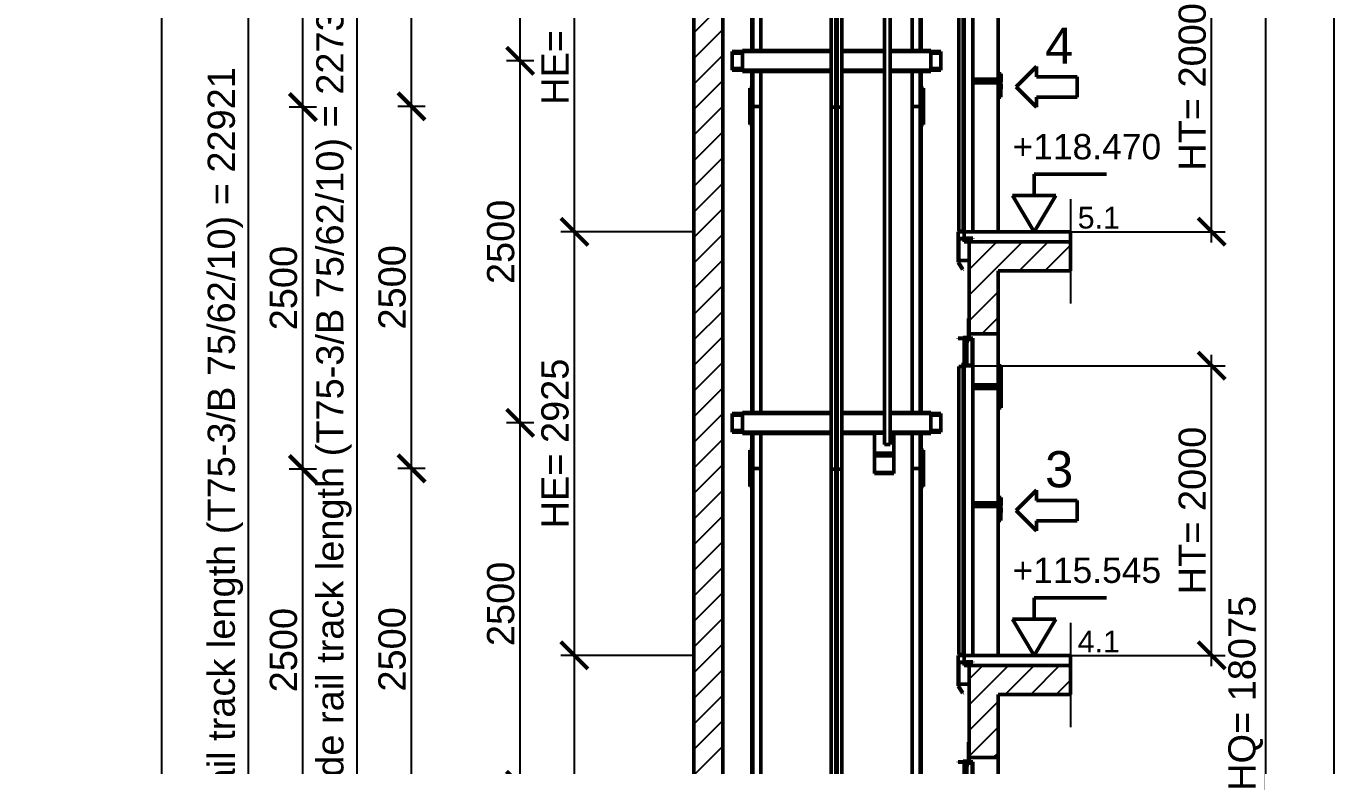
# Model space of a CAD drawing. Header units: millimetres. Extents: x -2854 to 202754, y -48725 to 27067.
# Drawn here: x 77356 to 86386, y -31485 to -26377 of the extents above; entities that cross this region are included whole.
import ezdxf

# ---------------------------------------------------------------- set-up
doc = ezdxf.new("R2010")
doc.units = ezdxf.units.MM
doc.linetypes.add('AM_ISO08W050', pattern=[18, 12, -1.5, 3, -1.5])
for name, color, linetype, lineweight in [('AM_0', 7, 'Continuous', 50), ('AM_5', 3, 'Continuous', 25), ('AM_8', 1, 'Continuous', 25), ('LDCar-AM_0', 7, 'Continuous', 50), ('LDCar-AM_4', 3, 'Continuous', 25), ('LDDoorFixingPoints-AM_0', 7, 'Continuous', 50), ('LDGuides-AM_0', 7, 'Continuous', 50), ('LDHallButton-AM_0', 7, 'Continuous', 50), ('LDRailBrackets-AM_0', 7, 'Continuous', 50), ('LDShaft-AM_0', 7, 'Continuous', 50), ('LDShaft-AM_5', 3, 'Continuous', 25), ('LDShaft-AM_7', 4, 'AM_ISO08W050', 25)]:
    doc.layers.add(name, color=color, linetype=linetype, lineweight=lineweight)
doc.layers.add('AM_VIEWS', color=1, linetype='Continuous', lineweight=25, plot=False)
doc.styles.add('LD', font='ARIALUNI.ttf')
doc.dimstyles.new('LIFT', dxfattribs={"dimtxt": 2.5, "dimasz": 2.5, "dimexe": 1.25, "dimexo": 0, "dimgap": 0.5, "dimtad": 1, "dimdec": 0, "dimzin": 1, "dimdsep": 46, "dimtxsty": 'LD', "dimblk": 'ARCHTICK', "dimcen": 0, "dimdle": 1, "dimclrd": 3, "dimclre": 3, "dimclrt": 4, "dimadec": 0, "dimazin": 0, "dimtp": 0.1, "dimtm": 0.1, "dimtfac": 0.71, "dimtdec": 0, "dimtix": 1, "dimtmove": 0, "dimatfit": 3, "dimfxl": 1, "dimtolj": 1, "dimarcsym": 0})

# ---------------------------------------------------------------- blocks, each defined once
blk = doc.blocks.new('LD_20260610085845_0000000C')
at = {"layer": 'LDShaft-AM_0'}
for p, q in [((-1900, 24391), (-1900, 0)), ((-1700, 0), (-1700, 24191)), ((200, 14572.5), (200, 15362.5)), ((25, 14572.5), (80, 14572.5)), ((80, 14547.5), (25, 14547.5)), ((80, 14572.5), (200, 14572.5)), ((200, 14547.5), (80, 14547.5)), ((200, 14547.5), (200, 14572.5)), ((200, 13520), (200, 14547.5)), ((80, 13450), (0, 13450)), ((0, 13450), (0, 12815)), ((200, 13450), (80, 13450)), ((700, 13450), (200, 13450)), ((700, 13250), (700, 13450)), ((200, 12815), (200, 13250)), ((200, 13250), (700, 13250)), ((0, 12815), (0, 12785)), ((0, 12815), (80, 12815)), ((80, 12815), (200, 12815)), ((200, 12462.5), (200, 12815)), ((25, 12462.5), (80, 12462.5)), ((80, 12462.5), (200, 12462.5)), ((200, 12437.5), (200, 12462.5)), ((80, 12437.5), (25, 12437.5)), ((200, 12437.5), (80, 12437.5)), ((200, 11647.5), (200, 12437.5)), ((25, 11647.5), (80, 11647.5)), ((80, 11622.5), (25, 11622.5)), ((80, 11647.5), (200, 11647.5)), ((200, 11622.5), (80, 11622.5)), ((200, 11622.5), (200, 11647.5)), ((200, 10595), (200, 11622.5)), ((80, 10525), (0, 10525)), ((0, 10525), (0, 9890)), ((200, 10525), (80, 10525)), ((700, 10525), (200, 10525)), ((700, 10325), (700, 10525)), ((200, 9890), (200, 10325)), ((200, 10325), (700, 10325)), ((0, 9890), (0, 9860)), ((0, 9890), (80, 9890)), ((80, 9890), (200, 9890)), ((200, 9537.5), (200, 9890))]:
    blk.add_line(p, q, dxfattribs=at)
blk = doc.blocks.new('LD_20260610085845_0000001D')
at = {"layer": 'LDCar-AM_0'}
for p, q in [((-40, 2190), (-100, 2190)), ((-100, 2190), (-100, 2187)), ((-100, 2187), (-43, 2187)), ((-60, 2187), (-60, 2003)), ((-43, 2187), (-43, 2010)), ((-30, 2190), (-40, 2190)), ((-40, 2010), (-40, 2190)), ((-30, 2190), (-30, 2170)), ((0, 2190), (-30, 2190)), ((-30, 2170), (-27, 2170)), ((-27, 2170), (-27, 2187)), ((-27, 2187), (-3, 2187)), ((-3, 2187), (-3, 2003)), ((0, 2000), (0, 2190)), ((-66.5, 1995), (-95, 1995)), ((-95, 1995), (-95, 5)), ((-63.5, 2020), (-66.5, 2020)), ((-66.5, 2020), (-66.5, 2000)), ((-66.5, 2000), (0, 2000)), ((-66.5, 5), (-66.5, 1995)), ((-63.5, 2003), (-63.5, 2020)), ((-3, 2003), (-63.5, 2003)), ((-60, 2000), (-60, 0)), ((-43, 2010), (-40, 2010)), ((0, 0), (0, 2000)), ((-60, 0), (-100, 0)), ((-100, 0), (-100, -47.5)), ((-95, 5), (-66.5, 5)), ((-60, -44.5), (-60, 0)), ((-60, 0), (0, 0)), ((-100, -47.5), (-100, -210)), ((-97, -210), (-97, -47.5)), ((-97, -47.5), (-60, -47.5)), ((0, -44.5), (-60, -44.5)), ((-60, -47.5), (0, -47.5)), ((0, -47.5), (0, -44.5)), ((-100, -210), (-97, -210)), ((-97.2, -210.2), (-99.8, -211.8)), ((-99.8, -211.8), (-69.8, -260.8)), ((-67.2, -259.2), (-97.2, -210.2)), ((-69.8, -260.8), (-67.2, -259.2))]:
    blk.add_line(p, q, dxfattribs=at)
blk = doc.blocks.new('LD_20260610085845_0000001F')
at = {"layer": 'LDDoorFixingPoints-AM_0'}
for p, q in [((-1, 35), (-5, 35)), ((-5, 35), (-5, -96)), ((-1, -100), (-1, 35)), ((-5, -96), (-41, -96)), ((-41, -96), (-41, -100)), ((-41, -100), (-1, -100))]:
    blk.add_line(p, q, dxfattribs=at)
blk = doc.blocks.new('LD_20260610085845_00000031')
at = {"layer": 'LDShaft-AM_0'}
for p, q in [((0, 0), (-35, 0)), ((-35, 0), (-35, -1)), ((0, -1), (0, 0)), ((-71, -1), (-71, -151)), ((-35, -1), (-71, -1)), ((-35, -1), (0, -1)), ((0, -151), (0, -22.5)), ((-71, -151), (0, -151))]:
    blk.add_line(p, q, dxfattribs=at)
blk = doc.blocks.new('LD_20260610085845_00000032')
at = {"layer": 'LDHallButton-AM_0'}
for p, q in [((5, 285), (0, 285)), ((0, 285), (0, 5)), ((18, 290), (5, 290)), ((5, 290), (5, 0)), ((5, 5), (5, 285)), ((21, 290), (18, 290)), ((21, 0), (21, 290)), ((0, 5), (5, 5)), ((5, 0), (18, 0)), ((18, 0), (21, 0))]:
    blk.add_line(p, q, dxfattribs=at)
blk = doc.blocks.new('LD_20260610085845_00000033')
at = {"layer": 'LDCar-AM_0'}
for p, q in [((-40, 2190), (-100, 2190)), ((-100, 2190), (-100, 2187)), ((-100, 2187), (-43, 2187)), ((-60, 2187), (-60, 2003)), ((-43, 2187), (-43, 2010)), ((-30, 2190), (-40, 2190)), ((-40, 2010), (-40, 2190)), ((-30, 2190), (-30, 2170)), ((0, 2190), (-30, 2190)), ((-30, 2170), (-27, 2170)), ((-27, 2170), (-27, 2187)), ((-27, 2187), (-3, 2187)), ((-3, 2187), (-3, 2003)), ((0, 2000), (0, 2190)), ((-66.5, 1995), (-95, 1995)), ((-95, 1995), (-95, 5)), ((-63.5, 2020), (-66.5, 2020)), ((-66.5, 2020), (-66.5, 2000)), ((-66.5, 2000), (0, 2000)), ((-66.5, 5), (-66.5, 1995)), ((-63.5, 2003), (-63.5, 2020)), ((-3, 2003), (-63.5, 2003)), ((-60, 2000), (-60, 0)), ((-43, 2010), (-40, 2010)), ((0, 0), (0, 2000)), ((-60, 0), (-100, 0)), ((-100, 0), (-100, -47.5)), ((-95, 5), (-66.5, 5)), ((-60, -44.5), (-60, 0)), ((-60, 0), (0, 0)), ((-100, -47.5), (-100, -210)), ((-97, -210), (-97, -47.5)), ((-97, -47.5), (-60, -47.5)), ((0, -44.5), (-60, -44.5)), ((-60, -47.5), (0, -47.5)), ((0, -47.5), (0, -44.5)), ((-100, -210), (-97, -210)), ((-97.2, -210.2), (-99.8, -211.8)), ((-99.8, -211.8), (-69.8, -260.8)), ((-67.2, -259.2), (-97.2, -210.2)), ((-69.8, -260.8), (-67.2, -259.2))]:
    blk.add_line(p, q, dxfattribs=at)
blk = doc.blocks.new('LD_20260610085845_00000035')
at = {"layer": 'LDDoorFixingPoints-AM_0'}
for p, q in [((-1, 35), (-5, 35)), ((-5, 35), (-5, -96)), ((-1, -100), (-1, 35)), ((-5, -96), (-41, -96)), ((-41, -96), (-41, -100)), ((-41, -100), (-1, -100))]:
    blk.add_line(p, q, dxfattribs=at)
blk = doc.blocks.new('LD_20260610085845_00000036')
at = {"layer": 'LDHallButton-AM_0'}
for p, q in [((5, 155), (0, 155)), ((0, 155), (0, 5)), ((18, 160), (5, 160)), ((5, 160), (5, 0)), ((5, 5), (5, 155)), ((21, 160), (18, 160)), ((20, 0), (20, 105)), ((20, 105), (21, 105)), ((21, 105), (21, 160)), ((0, 5), (5, 5)), ((5, 0), (18, 0)), ((18, 0), (20, 0)), ((21, 89.5), (20, 89.5)), ((20, 89.5), (20, 56.5)), ((20, 56.5), (21, 56.5)), ((21, 56.5), (21, 89.5))]:
    blk.add_line(p, q, dxfattribs=at)
blk = doc.blocks.new('LD_20260610085845_00000037')
at = {"layer": 'LDShaft-AM_0'}
for p, q in [((0, 0), (-35, 0)), ((-35, 0), (-35, -70)), ((80, 0), (0, 0)), ((200, 0), (80, 0)), ((700, 0), (200, 0)), ((700, -70), (700, 0)), ((-35, -70), (0, -70)), ((0, -70), (80, -70)), ((80, -70), (200, -70)), ((200, -70), (700, -70))]:
    blk.add_line(p, q, dxfattribs=at)
blk = doc.blocks.new('LD_ENTRY_FLOOR_R')
for p, q in [((0, 0), (-150, 250)), ((150, 250), (0, 0))]:
    blk.add_line(p, q)
at = {"layer": 'AM_0'}
for p, q in [((0, 397.7), (500, 397.7)), ((0, 250), (0, 397.7)), ((-150, 250), (150, 250))]:
    blk.add_line(p, q, dxfattribs=at)
blk = doc.blocks.new('LD_20260610085845_00000039')
at = {"layer": 'LDCar-AM_0'}
blk.add_blockref('LD_ENTRY_FLOOR_R', (0, 0), dxfattribs=at)
at = {"layer": 'LDCar-AM_0', "style": 'LD'}
blk.add_text('+115.545', height=175, dxfattribs=at).set_placement((-150, 500))
blk = doc.blocks.new('LD_ENTRY_R')
for p, q in [((0, 0), (140.6, 140.6)), ((140.6, 70.3), (140.6, 140.6)), ((0, 0), (140.6, -140.6)), ((140.6, 70.3), (422, 70.3)), ((422, -70.3), (422, 70.3)), ((140.6, -70.3), (422, -70.3)), ((140.6, -70.3), (140.6, -140.6))]:
    blk.add_line(p, q)
blk = doc.blocks.new('LD_20260610085845_0000003A')
at = {"layer": 'LDCar-AM_0'}
blk.add_blockref('LD_ENTRY_R', (0, 0), dxfattribs=at)
at = {"layer": 'LDCar-AM_0', "style": 'LD'}
blk.add_text('3', height=250, dxfattribs=at).set_placement((200, 160))
blk = doc.blocks.new('LD_20260610085845_0000003C')
at = {"layer": 'LDShaft-AM_0'}
for p, q in [((0, 0), (-35, 0)), ((-35, 0), (-35, -1)), ((0, -1), (0, 0)), ((-71, -1), (-71, -151)), ((-35, -1), (-71, -1)), ((-35, -1), (0, -1)), ((0, -151), (0, -22.5)), ((-71, -151), (0, -151))]:
    blk.add_line(p, q, dxfattribs=at)
blk = doc.blocks.new('LD_20260610085845_0000003D')
at = {"layer": 'LDCar-AM_0'}
for p, q in [((-40, 2190), (-100, 2190)), ((-100, 2190), (-100, 2187)), ((-100, 2187), (-43, 2187)), ((-60, 2187), (-60, 2003)), ((-43, 2187), (-43, 2010)), ((-30, 2190), (-40, 2190)), ((-40, 2010), (-40, 2190)), ((-30, 2190), (-30, 2170)), ((0, 2190), (-30, 2190)), ((-30, 2170), (-27, 2170)), ((-27, 2170), (-27, 2187)), ((-27, 2187), (-3, 2187)), ((-3, 2187), (-3, 2003)), ((0, 2000), (0, 2190)), ((-66.5, 1995), (-95, 1995)), ((-95, 1995), (-95, 5)), ((-63.5, 2020), (-66.5, 2020)), ((-66.5, 2020), (-66.5, 2000)), ((-66.5, 2000), (0, 2000)), ((-66.5, 5), (-66.5, 1995)), ((-63.5, 2003), (-63.5, 2020)), ((-3, 2003), (-63.5, 2003)), ((-60, 2000), (-60, 0)), ((-43, 2010), (-40, 2010)), ((0, 0), (0, 2000)), ((-60, 0), (-100, 0)), ((-100, 0), (-100, -47.5)), ((-95, 5), (-66.5, 5)), ((-60, -44.5), (-60, 0)), ((-60, 0), (0, 0)), ((-100, -47.5), (-100, -210)), ((-97, -210), (-97, -47.5)), ((-97, -47.5), (-60, -47.5)), ((0, -44.5), (-60, -44.5)), ((-60, -47.5), (0, -47.5)), ((0, -47.5), (0, -44.5)), ((-100, -210), (-97, -210)), ((-97.2, -210.2), (-99.8, -211.8)), ((-99.8, -211.8), (-69.8, -260.8)), ((-67.2, -259.2), (-97.2, -210.2)), ((-69.8, -260.8), (-67.2, -259.2))]:
    blk.add_line(p, q, dxfattribs=at)
blk = doc.blocks.new('LD_20260610085845_00000041')
at = {"layer": 'LDHallButton-AM_0'}
for p, q in [((5, 155), (0, 155)), ((0, 155), (0, 5)), ((18, 160), (5, 160)), ((5, 160), (5, 0)), ((5, 5), (5, 155)), ((21, 160), (18, 160)), ((20, 105), (21, 105)), ((20, 0), (20, 105)), ((21, 105), (21, 160)), ((0, 5), (5, 5)), ((5, 0), (18, 0)), ((18, 0), (20, 0)), ((21, 89.5), (20, 89.5)), ((20, 89.5), (20, 56.5)), ((20, 56.5), (21, 56.5)), ((21, 56.5), (21, 89.5))]:
    blk.add_line(p, q, dxfattribs=at)
blk = doc.blocks.new('LD_20260610085845_00000042')
at = {"layer": 'LDShaft-AM_0'}
for p, q in [((0, 0), (-35, 0)), ((-35, 0), (-35, -70)), ((80, 0), (0, 0)), ((200, 0), (80, 0)), ((700, 0), (200, 0)), ((700, -70), (700, 0)), ((-35, -70), (0, -70)), ((0, -70), (80, -70)), ((80, -70), (200, -70)), ((200, -70), (700, -70))]:
    blk.add_line(p, q, dxfattribs=at)
blk = doc.blocks.new('LD_20260610085845_00000044')
at = {"layer": 'LDCar-AM_0'}
blk.add_blockref('LD_ENTRY_R', (0, 0), dxfattribs=at)
at = {"layer": 'LDCar-AM_0', "style": 'LD'}
blk.add_text('4', height=250, dxfattribs=at).set_placement((200, 160))
blk = doc.blocks.new('LD_20260610085845_00000045')
at = {"layer": 'LDCar-AM_0'}
blk.add_blockref('LD_ENTRY_FLOOR_R', (0, 0), dxfattribs=at)
at = {"layer": 'LDCar-AM_0', "style": 'LD'}
blk.add_text('+118.470', height=175, dxfattribs=at).set_placement((-150, 500))
blk = doc.blocks.new('LD_20260610085845_0000005F')
at = {"layer": 'AM_0'}
for p, q in [((-20, -70), (-87, -70)), ((-87, -70), (-87, -209)), ((45, -70), (20, -70)), ((45, -209), (45, -70)), ((45, -209), (-87, -209)), ((-87, -209), (-87, -226.5)), ((-87, -209), (45, -209)), ((45, -226.5), (-87, -226.5)), ((-87, -226.5), (-87, -343.5)), ((45, -226.5), (45, -209)), ((45, -343.5), (45, -226.5)), ((-87, -343.5), (-87, -350)), ((-87, -343.5), (45, -343.5)), ((-87, -350), (45, -350)), ((45, -350), (45, -343.5))]:
    blk.add_line(p, q, dxfattribs=at)
blk = doc.blocks.new('LD_20260610085845_00000060')
at = {"layer": 'AM_0'}
for p, q in [((45, 65), (-87, 65)), ((-87, 65), (-87, -74)), ((45, -74), (45, 65)), ((45, -74), (-87, -74)), ((-87, -74), (-87, -91.5)), ((-87, -74), (45, -74)), ((45, -91.5), (45, -74)), ((45, -91.5), (-87, -91.5)), ((-87, -91.5), (-87, -208.5)), ((45, -208.5), (45, -91.5)), ((-87, -208.5), (45, -208.5)), ((-87, -208.5), (-87, -215)), ((-87, -215), (-20, -215)), ((-20, -208.5), (-20, -8396.5)), ((20, -8396.5), (20, -208.5)), ((20, -215), (45, -215)), ((45, -215), (45, -208.5)), ((-20, -8396.5), (20, -8396.5))]:
    blk.add_line(p, q, dxfattribs=at)
blk = doc.blocks.new('LD_20260610085845_00000061')
at = {"layer": 'LDShaft-AM_7'}
blk.add_line((0, -20061), (0, 4980), dxfattribs=at)
blk = doc.blocks.new('LD_20260610085845_00000068')
at = {"layer": 'LDGuides-AM_0'}
for p, q in [((-5, 1250), (-37.5, 1250)), ((-37.5, 1250), (-37.5, -1250)), ((-5, -1250), (-5, 1250)), ((5, 1250), (-5, 1250)), ((-5, 1250), (-5, -1250)), ((37.5, 1250), (5, 1250)), ((5, 1250), (5, -1250)), ((5, -1250), (5, 1250)), ((37.5, -1250), (37.5, 1250)), ((-37.5, -1250), (-5, -1250)), ((-5, -1250), (5, -1250)), ((5, -1250), (37.5, -1250))]:
    blk.add_line(p, q, dxfattribs=at)
blk = doc.blocks.new('LD_20260610085845_0000006F')
at = {"layer": 'LDGuides-AM_0'}
for p, q in [((-5, 1250), (-37.5, 1250)), ((-37.5, 1250), (-37.5, -1250)), ((5, 1250), (-5, 1250)), ((-5, 1250), (-5, -1250)), ((-5, -1250), (-5, 1250)), ((5, -1250), (5, 1250)), ((37.5, 1250), (5, 1250)), ((5, 1250), (5, -1250)), ((37.5, -1250), (37.5, 1250)), ((-37.5, -1250), (-5, -1250)), ((-5, -1250), (5, -1250)), ((5, -1250), (37.5, -1250))]:
    blk.add_line(p, q, dxfattribs=at)
blk = doc.blocks.new('LD_20260610085845_00000071')
at = {"layer": 'LDGuides-AM_0'}
for p, q in [((-5, 1250), (-37.5, 1250)), ((-37.5, 1250), (-37.5, -1250)), ((-5, -1250), (-5, 1250)), ((5, 1250), (-5, 1250)), ((-5, 1250), (-5, -1250)), ((37.5, 1250), (5, 1250)), ((5, 1250), (5, -1250)), ((5, -1250), (5, 1250)), ((37.5, -1250), (37.5, 1250)), ((-37.5, -1250), (-5, -1250)), ((-5, -1250), (5, -1250)), ((5, -1250), (37.5, -1250))]:
    blk.add_line(p, q, dxfattribs=at)
blk = doc.blocks.new('LD_20260610085845_00000084')
at = {"layer": 'LDGuides-AM_0'}
for p, q in [((-24, 1250), (-31, 1250)), ((-31, 1250), (-31, -863.5)), ((31, 1250), (-24, 1250)), ((-24, 1250), (-24, -863.5)), ((-24, -863.5), (-24, 1250)), ((31, -863.5), (31, 1250)), ((-31, -1008.5), (-31, -1250)), ((-24, -1008.5), (-24, -1250)), ((-24, -1250), (-24, -1008.5)), ((31, -1250), (31, -1008.5)), ((-31, -1250), (-24, -1250)), ((-24, -1250), (31, -1250))]:
    blk.add_line(p, q, dxfattribs=at)
blk = doc.blocks.new('LD_20260610085845_00000085')
at = {"layer": 'AM_0'}
for p, q in [((0, 125), (-15, 125)), ((-15, 125), (-15, -125)), ((0, -125), (0, 125)), ((-15, -125), (0, -125))]:
    blk.add_line(p, q, dxfattribs=at)
blk = doc.blocks.new('LD_20260610085845_00000086')
at = {"layer": 'LDGuides-AM_0'}
for p, q in [((-24, 1250), (-31, 1250)), ((-31, 1250), (-31, -863.5)), ((-24, -863.5), (-24, 1250)), ((31, 1250), (-24, 1250)), ((-24, 1250), (-24, -863.5)), ((31, -863.5), (31, 1250)), ((-31, -1008.5), (-31, -1250)), ((-24, -1250), (-24, -1008.5)), ((-24, -1008.5), (-24, -1250)), ((31, -1250), (31, -1008.5)), ((-31, -1250), (-24, -1250)), ((-24, -1250), (31, -1250))]:
    blk.add_line(p, q, dxfattribs=at)
blk = doc.blocks.new('LD_20260610085845_00000087')
at = {"layer": 'AM_0'}
for p, q in [((0, 125), (-15, 125)), ((-15, 125), (-15, -125)), ((0, -125), (0, 125)), ((-15, -125), (0, -125))]:
    blk.add_line(p, q, dxfattribs=at)
blk = doc.blocks.new('LD_20260610085845_0000008C')
at = {"layer": 'LDGuides-AM_0'}
for p, q in [((-24, 1250), (-31, 1250)), ((-31, 1250), (-31, -863.5)), ((-24, -863.5), (-24, 1250)), ((31, 1250), (-24, 1250)), ((-24, 1250), (-24, -863.5)), ((31, -863.5), (31, 1250)), ((-31, -1008.5), (-31, -1250)), ((-24, -1250), (-24, -1008.5)), ((-24, -1008.5), (-24, -1250)), ((31, -1250), (31, -1008.5)), ((-31, -1250), (-24, -1250)), ((-24, -1250), (31, -1250))]:
    blk.add_line(p, q, dxfattribs=at)
blk = doc.blocks.new('LD_20260610085845_00000094')
at = {"layer": 'LDGuides-AM_0'}
for p, q in [((24, 1250), (-31, 1250)), ((-31, 1250), (-31, -863.5)), ((31, 1250), (24, 1250)), ((24, 1250), (24, -863.5)), ((24, -863.5), (24, 1250)), ((31, -863.5), (31, 1250)), ((-31, -1008.5), (-31, -1250)), ((24, -1008.5), (24, -1250)), ((24, -1250), (24, -1008.5)), ((31, -1250), (31, -1008.5)), ((-31, -1250), (24, -1250)), ((24, -1250), (31, -1250))]:
    blk.add_line(p, q, dxfattribs=at)
blk = doc.blocks.new('LD_20260610085845_00000095')
at = {"layer": 'AM_0'}
for p, q in [((15, 125), (0, 125)), ((0, 125), (0, -125)), ((15, -125), (15, 125)), ((0, -125), (15, -125))]:
    blk.add_line(p, q, dxfattribs=at)
blk = doc.blocks.new('LD_20260610085845_0000009A')
at = {"layer": 'LDGuides-AM_0'}
for p, q in [((24, 1250), (-31, 1250)), ((-31, 1250), (-31, -863.5)), ((31, 1250), (24, 1250)), ((24, 1250), (24, -863.5)), ((24, -863.5), (24, 1250)), ((31, -863.5), (31, 1250)), ((-31, -1008.5), (-31, -1250)), ((24, -1008.5), (24, -1250)), ((24, -1250), (24, -1008.5)), ((31, -1250), (31, -1008.5)), ((-31, -1250), (24, -1250)), ((24, -1250), (31, -1250))]:
    blk.add_line(p, q, dxfattribs=at)
blk = doc.blocks.new('LD_20260610085845_0000009B')
at = {"layer": 'AM_0'}
for p, q in [((15, 125), (0, 125)), ((0, 125), (0, -125)), ((15, -125), (15, 125)), ((0, -125), (15, -125))]:
    blk.add_line(p, q, dxfattribs=at)
blk = doc.blocks.new('LD_20260610085845_0000009D')
at = {"layer": 'LDGuides-AM_0'}
for p, q in [((24, 1250), (-31, 1250)), ((-31, 1250), (-31, -863.5)), ((24, -863.5), (24, 1250)), ((31, 1250), (24, 1250)), ((24, 1250), (24, -863.5)), ((31, -863.5), (31, 1250)), ((-31, -1008.5), (-31, -1250)), ((24, -1250), (24, -1008.5)), ((24, -1008.5), (24, -1250)), ((31, -1250), (31, -1008.5)), ((-31, -1250), (24, -1250)), ((24, -1250), (31, -1250))]:
    blk.add_line(p, q, dxfattribs=at)
blk = doc.blocks.new('LD_20260610085845_000000AD')
at = {"layer": 'LDRailBrackets-AM_0'}
for p, q in [((-650, 64.5), (-720, 64.5)), ((-720, 64.5), (-720, 56.5)), ((-709, 56.5), (-720, 56.5)), ((-720, 56.5), (-720, 52.5)), ((-720, 52.5), (-720, -52.5)), ((-720, 52.5), (-709, 52.5)), ((-650, 56.5), (-709, 56.5)), ((-709, 56.5), (-709, 52.5)), ((-709, 52.5), (-709, 56.5)), ((-709, 52.5), (-650, 52.5)), ((-650, 72.5), (-650, 64.5)), ((-37.5, 72.5), (-650, 72.5)), ((-650, 64.5), (-650, -64.5)), ((-37.5, 64.5), (-650, 64.5)), ((330, 72.5), (37.5, 72.5)), ((330, 64.5), (37.5, 64.5)), ((650, 72.5), (370, 72.5)), ((650, 64.5), (370, 64.5)), ((650, 64.5), (650, 72.5)), ((650, -64.5), (650, 64.5)), ((720, 64.5), (650, 64.5)), ((709, 56.5), (650, 56.5)), ((650, 52.5), (709, 52.5)), ((709, 56.5), (709, 52.5)), ((720, 56.5), (709, 56.5)), ((709, 52.5), (709, 56.5)), ((709, 52.5), (720, 52.5)), ((720, 56.5), (720, 64.5)), ((720, 52.5), (720, 56.5)), ((720, -52.5), (720, 52.5)), ((-709, -52.5), (-720, -52.5)), ((-720, -52.5), (-720, -56.5)), ((-720, -56.5), (-720, -64.5)), ((-720, -56.5), (-709, -56.5)), ((-720, -64.5), (-650, -64.5)), ((-709, -56.5), (-709, -52.5)), ((-650, -52.5), (-709, -52.5)), ((-709, -52.5), (-709, -56.5)), ((-709, -56.5), (-650, -56.5)), ((-650, -64.5), (-37.5, -64.5)), ((-650, -64.5), (-650, -72.5)), ((-650, -72.5), (-37.5, -72.5)), ((37.5, -64.5), (330, -64.5)), ((37.5, -72.5), (330, -72.5)), ((370, -64.5), (650, -64.5)), ((370, -72.5), (650, -72.5)), ((709, -52.5), (650, -52.5)), ((650, -56.5), (709, -56.5)), ((650, -64.5), (720, -64.5)), ((650, -72.5), (650, -64.5)), ((709, -56.5), (709, -52.5)), ((709, -52.5), (709, -56.5)), ((720, -52.5), (709, -52.5)), ((709, -56.5), (720, -56.5)), ((720, -56.5), (720, -52.5)), ((720, -64.5), (720, -56.5))]:
    blk.add_line(p, q, dxfattribs=at)
blk = doc.blocks.new('LD_20260610085845_000000B0')
at = {"layer": 'LDRailBrackets-AM_0'}
for p, q in [((-650, 64.5), (-720, 64.5)), ((-720, 64.5), (-720, 56.5)), ((-709, 56.5), (-720, 56.5)), ((-720, 56.5), (-720, 52.5)), ((-720, 52.5), (-709, 52.5)), ((-720, 52.5), (-720, -52.5)), ((-709, 52.5), (-709, 56.5)), ((-650, 56.5), (-709, 56.5)), ((-709, 56.5), (-709, 52.5)), ((-709, 52.5), (-650, 52.5)), ((-650, 72.5), (-650, 64.5)), ((-37.5, 72.5), (-650, 72.5)), ((-650, 64.5), (-650, -64.5)), ((-37.5, 64.5), (-650, 64.5)), ((330, 72.5), (37.5, 72.5)), ((330, 64.5), (37.5, 64.5)), ((650, 72.5), (370, 72.5)), ((650, 64.5), (370, 64.5)), ((650, 64.5), (650, 72.5)), ((650, -64.5), (650, 64.5)), ((720, 64.5), (650, 64.5)), ((709, 56.5), (650, 56.5)), ((650, 52.5), (709, 52.5)), ((709, 56.5), (709, 52.5)), ((720, 56.5), (709, 56.5)), ((709, 52.5), (709, 56.5)), ((709, 52.5), (720, 52.5)), ((720, 56.5), (720, 64.5)), ((720, 52.5), (720, 56.5)), ((720, -52.5), (720, 52.5)), ((-709, -52.5), (-720, -52.5)), ((-720, -52.5), (-720, -56.5)), ((-720, -56.5), (-720, -64.5)), ((-720, -56.5), (-709, -56.5)), ((-720, -64.5), (-650, -64.5)), ((-709, -56.5), (-709, -52.5)), ((-650, -52.5), (-709, -52.5)), ((-709, -52.5), (-709, -56.5)), ((-709, -56.5), (-650, -56.5)), ((-650, -64.5), (-37.5, -64.5)), ((-650, -64.5), (-650, -72.5)), ((-650, -72.5), (-37.5, -72.5)), ((37.5, -64.5), (330, -64.5)), ((37.5, -72.5), (263, -72.5)), ((370, -64.5), (650, -64.5)), ((395, -72.5), (650, -72.5)), ((709, -52.5), (650, -52.5)), ((650, -56.5), (709, -56.5)), ((650, -64.5), (720, -64.5)), ((650, -72.5), (650, -64.5)), ((709, -56.5), (709, -52.5)), ((709, -52.5), (709, -56.5)), ((720, -52.5), (709, -52.5)), ((709, -56.5), (720, -56.5)), ((720, -56.5), (720, -52.5)), ((720, -64.5), (720, -56.5))]:
    blk.add_line(p, q, dxfattribs=at)
blk = doc.blocks.new('LD_20260610085845_000000B8')
at = {"layer": 'AM_8'}
for p, q in [((-1900, 14893.8), (-1700, 15093.8)), ((-1900, 14717), (-1700, 14917)), ((-1900, 14540.2), (-1700, 14740.2)), ((-1900, 14363.5), (-1700, 14563.5)), ((-1900, 14186.7), (-1700, 14386.7)), ((-1900, 14009.9), (-1700, 14209.9)), ((-1900, 13833.1), (-1700, 14033.1)), ((-1900, 13656.3), (-1700, 13856.3)), ((-1900, 13479.6), (-1700, 13679.6)), ((-1900, 13302.8), (-1700, 13502.8)), ((0, 13081.5), (368.5, 13450)), ((0, 13258.3), (191.7, 13450)), ((0, 13435), (15, 13450)), ((345.3, 13250), (545.3, 13450)), ((522.1, 13250), (700, 13427.9)), ((-1900, 13126), (-1700, 13326)), ((698.9, 13250), (700, 13251.1)), ((-1900, 12949.2), (-1700, 13149.2)), ((0, 12904.7), (200, 13104.7)), ((-1900, 12772.5), (-1700, 12972.5)), ((87.1, 12815), (200, 12927.9)), ((-1900, 12595.7), (-1700, 12795.7)), ((-1900, 12418.9), (-1700, 12618.9)), ((-1900, 12242.1), (-1700, 12442.1)), ((-1900, 12065.4), (-1700, 12265.4)), ((-1900, 11888.6), (-1700, 12088.6)), ((-1900, 11711.8), (-1700, 11911.8)), ((-1900, 11535), (-1700, 11735)), ((-1900, 11358.3), (-1700, 11558.3)), ((-1900, 11181.5), (-1700, 11381.5)), ((-1900, 11004.7), (-1700, 11204.7)), ((-1900, 10827.9), (-1700, 11027.9)), ((-1900, 10651.1), (-1700, 10851.1)), ((-1900, 10474.4), (-1700, 10674.4)), ((-1900, 10297.6), (-1700, 10497.6)), ((0, 10253), (272, 10525)), ((0, 10429.8), (95.2, 10525)), ((248.7, 10325), (448.7, 10525)), ((425.5, 10325), (625.5, 10525)), ((602.3, 10325), (700, 10422.7)), ((-1900, 10120.8), (-1700, 10320.8)), ((0, 10076.3), (200, 10276.3)), ((-1900, 9944), (-1700, 10144)), ((0, 9899.5), (200, 10099.5)), ((-1900, 9767.3), (-1700, 9967.3)), ((167.3, 9890), (200, 9922.7))]:
    blk.add_line(p, q, dxfattribs=at)
blk = doc.blocks.new('_ArchTick')
at = {"color": 0, "linetype": 'ByBlock', "const_width": 0.15}
blk.add_lwpolyline([(-0.5, -0.5), (0.5, 0.5)], dxfattribs=at)
blk = doc.blocks.new('*D2467')
at = {"layer": 'Defpoints', "color": 0, "transparency": 16777216}
for p in [(81141.8, -24871.9), (81966.8, -24871.9), (81966.8, -27796.9)]:
    blk.add_point(p, dxfattribs=at)
at = {"layer": 'LDShaft-AM_5', "color": 3, "lineweight": -2, "transparency": 16777216}
for p, q in [((81141.8, -27871.9), (81141.8, -24796.9)), ((81966.8, -24871.9), (81048.1, -24871.9)), ((81966.8, -27796.9), (81048.1, -27796.9))]:
    blk.add_line(p, q, dxfattribs=at)
at = {"layer": 'LDShaft-AM_5', "color": 3, "lineweight": -2, "transparency": 16777216, "xscale": 187.5, "yscale": 187.5, "zscale": 187.5}
for p, rotation in [((81141.8, -24871.9), 90), ((81141.8, -27796.9), 270)]:
    blk.add_blockref('_ArchTick', p, dxfattribs=dict(at, rotation=rotation))
at = {"layer": 'LDShaft-AM_5', "color": 4, "transparency": 16777216, "insert": (81008.5, -26334.4), "char_height": 187.5, "attachment_point": 5, "rotation": 90, "style": 'LD'}
blk.add_mtext('\\A1;HE= 2925', dxfattribs=at)
blk = doc.blocks.new('*D2468')
at = {"layer": 'Defpoints', "color": 0, "transparency": 16777216}
for p in [(81141.8, -27796.9), (81966.8, -27796.9), (81966.8, -30721.9)]:
    blk.add_point(p, dxfattribs=at)
at = {"layer": 'LDShaft-AM_5', "color": 3, "lineweight": -2, "transparency": 16777216}
for p, q in [((81966.8, -27796.9), (81048.1, -27796.9)), ((81141.8, -30796.9), (81141.8, -27721.9)), ((81966.8, -30721.9), (81048.1, -30721.9))]:
    blk.add_line(p, q, dxfattribs=at)
at = {"layer": 'LDShaft-AM_5', "color": 3, "lineweight": -2, "transparency": 16777216, "xscale": 187.5, "yscale": 187.5, "zscale": 187.5}
for p, rotation in [((81141.8, -27796.9), 90), ((81141.8, -30721.9), 270)]:
    blk.add_blockref('_ArchTick', p, dxfattribs=dict(at, rotation=rotation))
at = {"layer": 'LDShaft-AM_5', "color": 4, "transparency": 16777216, "insert": (81008.5, -29259.4), "char_height": 187.5, "attachment_point": 5, "rotation": 90, "style": 'LD'}
blk.add_mtext('\\A1;HE= 2925', dxfattribs=at)
blk = doc.blocks.new('*D2377')
at = {"layer": 'Defpoints', "color": 0, "transparency": 16777216}
for p in [(81141.8, -30721.9), (81966.8, -30721.9), (81966.8, -33646.9)]:
    blk.add_point(p, dxfattribs=at)
at = {"layer": 'LDShaft-AM_5', "color": 3, "lineweight": -2, "transparency": 16777216}
for p, q in [((81141.8, -33721.9), (81141.8, -30646.9)), ((81966.8, -30721.9), (81048.1, -30721.9)), ((81966.8, -33646.9), (81048.1, -33646.9))]:
    blk.add_line(p, q, dxfattribs=at)
at = {"layer": 'LDShaft-AM_5', "color": 3, "lineweight": -2, "transparency": 16777216, "xscale": 187.5, "yscale": 187.5, "zscale": 187.5}
for p, rotation in [((81141.8, -30721.9), 90), ((81141.8, -33646.9), 270)]:
    blk.add_blockref('_ArchTick', p, dxfattribs=dict(at, rotation=rotation))
at = {"layer": 'LDShaft-AM_5', "color": 4, "transparency": 16777216, "insert": (81008.5, -32184.4), "char_height": 187.5, "attachment_point": 5, "rotation": 90, "style": 'LD'}
blk.add_mtext('\\A1;HE= 2925', dxfattribs=at)
blk = doc.blocks.new('*D2379')
at = {"layer": 'Defpoints', "color": 0, "transparency": 16777216}
for p in [(80766.8, -29116.9), (80860.6, -29116.9), (80860.6, -31616.9)]:
    blk.add_point(p, dxfattribs=at)
at = {"layer": 'LDShaft-AM_5', "color": 3, "lineweight": -2, "transparency": 16777216}
for p, q in [((80766.8, -31691.9), (80766.8, -29041.9)), ((80860.6, -29116.9), (80673.1, -29116.9)), ((80860.6, -31616.9), (80673.1, -31616.9))]:
    blk.add_line(p, q, dxfattribs=at)
at = {"layer": 'LDShaft-AM_5', "color": 3, "lineweight": -2, "transparency": 16777216, "xscale": 187.5, "yscale": 187.5, "zscale": 187.5}
for p, rotation in [((80766.8, -29116.9), 90), ((80766.8, -31616.9), 270)]:
    blk.add_blockref('_ArchTick', p, dxfattribs=dict(at, rotation=rotation))
at = {"layer": 'LDShaft-AM_5', "color": 4, "transparency": 16777216, "insert": (80633.5, -30366.9), "char_height": 187.5, "attachment_point": 5, "rotation": 90, "style": 'LD'}
blk.add_mtext('\\A1;2500', dxfattribs=at)
blk = doc.blocks.new('*D2381')
at = {"layer": 'Defpoints', "color": 0, "transparency": 16777216}
for p in [(80766.8, -26616.9), (80860.6, -26616.9), (80860.6, -29116.9)]:
    blk.add_point(p, dxfattribs=at)
at = {"layer": 'LDShaft-AM_5', "color": 3, "lineweight": -2, "transparency": 16777216}
for p, q in [((80766.8, -29191.9), (80766.8, -26541.9)), ((80860.6, -26616.9), (80673.1, -26616.9)), ((80860.6, -29116.9), (80673.1, -29116.9))]:
    blk.add_line(p, q, dxfattribs=at)
at = {"layer": 'LDShaft-AM_5', "color": 3, "lineweight": -2, "transparency": 16777216, "xscale": 187.5, "yscale": 187.5, "zscale": 187.5}
for p, rotation in [((80766.8, -26616.9), 90), ((80766.8, -29116.9), 270)]:
    blk.add_blockref('_ArchTick', p, dxfattribs=dict(at, rotation=rotation))
at = {"layer": 'LDShaft-AM_5', "color": 4, "transparency": 16777216, "insert": (80633.5, -27866.9), "char_height": 187.5, "attachment_point": 5, "rotation": 90, "style": 'LD'}
blk.add_mtext('\\A1;2500', dxfattribs=at)
blk = doc.blocks.new('*D2387')
at = {"layer": 'Defpoints', "color": 0, "transparency": 16777216}
for p in [(80766.8, -24116.9), (80860.6, -24116.9), (80860.6, -26616.9)]:
    blk.add_point(p, dxfattribs=at)
at = {"layer": 'LDShaft-AM_5', "color": 3, "lineweight": -2, "transparency": 16777216}
for p, q in [((80766.8, -26691.9), (80766.8, -24041.9)), ((80860.6, -24116.9), (80673.1, -24116.9)), ((80860.6, -26616.9), (80673.1, -26616.9))]:
    blk.add_line(p, q, dxfattribs=at)
at = {"layer": 'LDShaft-AM_5', "color": 3, "lineweight": -2, "transparency": 16777216, "xscale": 187.5, "yscale": 187.5, "zscale": 187.5}
for p, rotation in [((80766.8, -24116.9), 90), ((80766.8, -26616.9), 270)]:
    blk.add_blockref('_ArchTick', p, dxfattribs=dict(at, rotation=rotation))
at = {"layer": 'LDShaft-AM_5', "color": 4, "transparency": 16777216, "insert": (80633.5, -25366.9), "char_height": 187.5, "attachment_point": 5, "rotation": 90, "style": 'LD'}
blk.add_mtext('\\A1;2500', dxfattribs=at)
blk = doc.blocks.new('*D2393')
at = {"layer": 'AM_5', "color": 3, "lineweight": -2, "transparency": 16777216}
for p, q in [((78891.8, -41365.9), (78891.8, -18294.9)), ((82951.8, -18369.9), (78798.1, -18369.9)), ((82951.8, -41290.9), (78798.1, -41290.9))]:
    blk.add_line(p, q, dxfattribs=at)
at = {"layer": 'Defpoints', "color": 0, "transparency": 16777216}
for p in [(78891.8, -18369.9), (82951.8, -18369.9), (82951.8, -41290.9)]:
    blk.add_point(p, dxfattribs=at)
at = {"layer": 'AM_5', "color": 3, "lineweight": -2, "transparency": 16777216, "xscale": 187.5, "yscale": 187.5, "zscale": 187.5}
for p, rotation in [((78891.8, -18369.9), 90), ((78891.8, -41290.9), 270)]:
    blk.add_blockref('_ArchTick', p, dxfattribs=dict(at, rotation=rotation))
at = {"layer": 'AM_5', "color": 4, "transparency": 16777216, "insert": (78731.5, -29830.4), "char_height": 187.5, "attachment_point": 5, "rotation": 90, "style": 'LD'}
blk.add_mtext('\\A1;Car Guide rail track length (T75-3/B 75/62/10) = 22921', dxfattribs=at)
blk = doc.blocks.new('*D2395')
at = {"layer": 'Defpoints', "color": 0, "transparency": 16777216}
for p in [(79266.8, -29435.9), (79360.6, -29435.9), (79360.6, -31935.9)]:
    blk.add_point(p, dxfattribs=at)
at = {"layer": 'LDShaft-AM_5', "color": 3, "lineweight": -2, "transparency": 16777216}
for p, q in [((79360.6, -29435.9), (79173.1, -29435.9)), ((79266.8, -32010.9), (79266.8, -29360.9)), ((79360.6, -31935.9), (79173.1, -31935.9))]:
    blk.add_line(p, q, dxfattribs=at)
at = {"layer": 'LDShaft-AM_5', "color": 3, "lineweight": -2, "transparency": 16777216, "xscale": 187.5, "yscale": 187.5, "zscale": 187.5}
for p, rotation in [((79266.8, -29435.9), 90), ((79266.8, -31935.9), 270)]:
    blk.add_blockref('_ArchTick', p, dxfattribs=dict(at, rotation=rotation))
at = {"layer": 'LDShaft-AM_5', "color": 4, "transparency": 16777216, "insert": (79133.5, -30685.9), "char_height": 187.5, "attachment_point": 5, "rotation": 90, "style": 'LD'}
blk.add_mtext('\\A1;2500', dxfattribs=at)
blk = doc.blocks.new('*D2399')
at = {"layer": 'Defpoints', "color": 0, "transparency": 16777216}
for p in [(79266.8, -24435.9), (79360.6, -24435.9), (79360.6, -26935.9)]:
    blk.add_point(p, dxfattribs=at)
at = {"layer": 'LDShaft-AM_5', "color": 3, "lineweight": -2, "transparency": 16777216}
for p, q in [((79266.8, -27010.9), (79266.8, -24360.9)), ((79360.6, -24435.9), (79173.1, -24435.9)), ((79360.6, -26935.9), (79173.1, -26935.9))]:
    blk.add_line(p, q, dxfattribs=at)
at = {"layer": 'LDShaft-AM_5', "color": 3, "lineweight": -2, "transparency": 16777216, "xscale": 187.5, "yscale": 187.5, "zscale": 187.5}
for p, rotation in [((79266.8, -24435.9), 90), ((79266.8, -26935.9), 270)]:
    blk.add_blockref('_ArchTick', p, dxfattribs=dict(at, rotation=rotation))
at = {"layer": 'LDShaft-AM_5', "color": 4, "transparency": 16777216, "insert": (79133.5, -25685.9), "char_height": 187.5, "attachment_point": 5, "rotation": 90, "style": 'LD'}
blk.add_mtext('\\A1;2500', dxfattribs=at)
blk = doc.blocks.new('*D2400')
at = {"layer": 'Defpoints', "color": 0, "transparency": 16777216}
for p in [(79266.8, -26935.9), (79360.6, -26935.9), (79360.6, -29435.9)]:
    blk.add_point(p, dxfattribs=at)
at = {"layer": 'LDShaft-AM_5', "color": 3, "lineweight": -2, "transparency": 16777216}
for p, q in [((79266.8, -29510.9), (79266.8, -26860.9)), ((79360.6, -26935.9), (79173.1, -26935.9)), ((79360.6, -29435.9), (79173.1, -29435.9))]:
    blk.add_line(p, q, dxfattribs=at)
at = {"layer": 'LDShaft-AM_5', "color": 3, "lineweight": -2, "transparency": 16777216, "xscale": 187.5, "yscale": 187.5, "zscale": 187.5}
for p, rotation in [((79266.8, -26935.9), 90), ((79266.8, -29435.9), 270)]:
    blk.add_blockref('_ArchTick', p, dxfattribs=dict(at, rotation=rotation))
at = {"layer": 'LDShaft-AM_5', "color": 4, "transparency": 16777216, "insert": (79133.5, -28185.9), "char_height": 187.5, "attachment_point": 5, "rotation": 90, "style": 'LD'}
blk.add_mtext('\\A1;2500', dxfattribs=at)
blk = doc.blocks.new('*D2406')
at = {"layer": 'Defpoints', "color": 0, "transparency": 16777216}
for p in [(83891.8, -28721.9), (85541.8, -28721.9), (83891.8, -30721.9)]:
    blk.add_point(p, dxfattribs=at)
at = {"layer": 'LDShaft-AM_5', "color": 3, "lineweight": -2, "transparency": 16777216}
for p, q in [((85541.8, -30796.9), (85541.8, -28646.9)), ((83891.8, -28721.9), (85635.6, -28721.9)), ((83891.8, -30721.9), (85635.6, -30721.9))]:
    blk.add_line(p, q, dxfattribs=at)
at = {"layer": 'LDShaft-AM_5', "color": 3, "lineweight": -2, "transparency": 16777216, "xscale": 187.5, "yscale": 187.5, "zscale": 187.5}
for p, rotation in [((85541.8, -28721.9), 90), ((85541.8, -30721.9), 270)]:
    blk.add_blockref('_ArchTick', p, dxfattribs=dict(at, rotation=rotation))
at = {"layer": 'LDShaft-AM_5', "color": 4, "transparency": 16777216, "insert": (85408.5, -29721.9), "char_height": 187.5, "attachment_point": 5, "rotation": 90, "style": 'LD'}
blk.add_mtext('\\A1;HT= 2000', dxfattribs=at)
blk = doc.blocks.new('*D2407')
at = {"layer": 'Defpoints', "color": 0, "transparency": 16777216}
for p in [(83891.8, -25796.9), (85541.8, -25796.9), (83891.8, -27796.9)]:
    blk.add_point(p, dxfattribs=at)
at = {"layer": 'LDShaft-AM_5', "color": 3, "lineweight": -2, "transparency": 16777216}
for p, q in [((85541.8, -27871.9), (85541.8, -25721.9)), ((83891.8, -25796.9), (85635.6, -25796.9)), ((83891.8, -27796.9), (85635.6, -27796.9))]:
    blk.add_line(p, q, dxfattribs=at)
at = {"layer": 'LDShaft-AM_5', "color": 3, "lineweight": -2, "transparency": 16777216, "xscale": 187.5, "yscale": 187.5, "zscale": 187.5}
for p, rotation in [((85541.8, -25796.9), 90), ((85541.8, -27796.9), 270)]:
    blk.add_blockref('_ArchTick', p, dxfattribs=dict(at, rotation=rotation))
at = {"layer": 'LDShaft-AM_5', "color": 4, "transparency": 16777216, "insert": (85408.5, -26796.9), "char_height": 187.5, "attachment_point": 5, "rotation": 90, "style": 'LD'}
blk.add_mtext('\\A1;HT= 2000', dxfattribs=at)
blk = doc.blocks.new('*D2409')
at = {"layer": 'Defpoints', "color": 0, "transparency": 16777216}
for p in [(80016.8, -26930.9), (80110.6, -26930.9), (80110.6, -29430.9)]:
    blk.add_point(p, dxfattribs=at)
at = {"layer": 'LDShaft-AM_5', "color": 3, "lineweight": -2, "transparency": 16777216}
for p, q in [((80016.8, -29505.9), (80016.8, -26855.9)), ((80110.6, -26930.9), (79923.1, -26930.9)), ((80110.6, -29430.9), (79923.1, -29430.9))]:
    blk.add_line(p, q, dxfattribs=at)
at = {"layer": 'LDShaft-AM_5', "color": 3, "lineweight": -2, "transparency": 16777216, "xscale": 187.5, "yscale": 187.5, "zscale": 187.5}
for p, rotation in [((80016.8, -26930.9), 90), ((80016.8, -29430.9), 270)]:
    blk.add_blockref('_ArchTick', p, dxfattribs=dict(at, rotation=rotation))
at = {"layer": 'LDShaft-AM_5', "color": 4, "transparency": 16777216, "insert": (79883.5, -28180.9), "char_height": 187.5, "attachment_point": 5, "rotation": 90, "style": 'LD'}
blk.add_mtext('\\A1;2500', dxfattribs=at)
blk = doc.blocks.new('*D2411')
at = {"layer": 'AM_5', "color": 3, "lineweight": -2, "transparency": 16777216}
for p, q in [((79641.8, -41365.9), (79641.8, -18485.9)), ((83505.8, -18560.9), (79548.1, -18560.9)), ((83505.8, -41290.9), (79548.1, -41290.9))]:
    blk.add_line(p, q, dxfattribs=at)
at = {"layer": 'Defpoints', "color": 0, "transparency": 16777216}
for p in [(79641.8, -18560.9), (83505.8, -18560.9), (83505.8, -41290.9)]:
    blk.add_point(p, dxfattribs=at)
at = {"layer": 'AM_5', "color": 3, "lineweight": -2, "transparency": 16777216, "xscale": 187.5, "yscale": 187.5, "zscale": 187.5}
for p, rotation in [((79641.8, -18560.9), 90), ((79641.8, -41290.9), 270)]:
    blk.add_blockref('_ArchTick', p, dxfattribs=dict(at, rotation=rotation))
at = {"layer": 'AM_5', "color": 4, "transparency": 16777216, "insert": (79481.5, -29925.9), "char_height": 187.5, "attachment_point": 5, "rotation": 90, "style": 'LD'}
blk.add_mtext('\\A1;Counterweight Guide rail track length (T75-3/B 75/62/10) = 22730', dxfattribs=at)
blk = doc.blocks.new('*D2412')
at = {"layer": 'Defpoints', "color": 0, "transparency": 16777216}
for p in [(80016.8, -29430.9), (80110.6, -29430.9), (80110.6, -31930.9)]:
    blk.add_point(p, dxfattribs=at)
at = {"layer": 'LDShaft-AM_5', "color": 3, "lineweight": -2, "transparency": 16777216}
for p, q in [((80110.6, -29430.9), (79923.1, -29430.9)), ((80016.8, -32005.9), (80016.8, -29355.9)), ((80110.6, -31930.9), (79923.1, -31930.9))]:
    blk.add_line(p, q, dxfattribs=at)
at = {"layer": 'LDShaft-AM_5', "color": 3, "lineweight": -2, "transparency": 16777216, "xscale": 187.5, "yscale": 187.5, "zscale": 187.5}
for p, rotation in [((80016.8, -29430.9), 90), ((80016.8, -31930.9), 270)]:
    blk.add_blockref('_ArchTick', p, dxfattribs=dict(at, rotation=rotation))
at = {"layer": 'LDShaft-AM_5', "color": 4, "transparency": 16777216, "insert": (79883.5, -30680.9), "char_height": 187.5, "attachment_point": 5, "rotation": 90, "style": 'LD'}
blk.add_mtext('\\A1;2500', dxfattribs=at)
blk = doc.blocks.new('*D2413')
at = {"layer": 'Defpoints', "color": 0, "transparency": 16777216}
for p in [(80016.8, -24430.9), (80110.6, -24430.9), (80110.6, -26930.9)]:
    blk.add_point(p, dxfattribs=at)
at = {"layer": 'LDShaft-AM_5', "color": 3, "lineweight": -2, "transparency": 16777216}
for p, q in [((80016.8, -27005.9), (80016.8, -24355.9)), ((80110.6, -24430.9), (79923.1, -24430.9)), ((80110.6, -26930.9), (79923.1, -26930.9))]:
    blk.add_line(p, q, dxfattribs=at)
at = {"layer": 'LDShaft-AM_5', "color": 3, "lineweight": -2, "transparency": 16777216, "xscale": 187.5, "yscale": 187.5, "zscale": 187.5}
for p, rotation in [((80016.8, -24430.9), 90), ((80016.8, -26930.9), 270)]:
    blk.add_blockref('_ArchTick', p, dxfattribs=dict(at, rotation=rotation))
at = {"layer": 'LDShaft-AM_5', "color": 4, "transparency": 16777216, "insert": (79883.5, -25680.9), "char_height": 187.5, "attachment_point": 5, "rotation": 90, "style": 'LD'}
blk.add_mtext('\\A1;2500', dxfattribs=at)
blk = doc.blocks.new('*D2419')
at = {"layer": 'AM_5', "color": 3, "lineweight": -2, "transparency": 16777216}
for p, q in [((85916.8, -40096.9), (85916.8, -21871.9)), ((83866.8, -21946.9), (86010.6, -21946.9)), ((83866.8, -40021.9), (86010.6, -40021.9))]:
    blk.add_line(p, q, dxfattribs=at)
at = {"layer": 'Defpoints', "color": 0, "transparency": 16777216}
for p in [(83866.8, -21946.9), (85916.8, -21946.9), (83866.8, -40021.9)]:
    blk.add_point(p, dxfattribs=at)
at = {"layer": 'AM_5', "color": 3, "lineweight": -2, "transparency": 16777216, "xscale": 187.5, "yscale": 187.5, "zscale": 187.5}
for p, rotation in [((85916.8, -21946.9), 90), ((85916.8, -40021.9), 270)]:
    blk.add_blockref('_ArchTick', p, dxfattribs=dict(at, rotation=rotation))
at = {"layer": 'AM_5', "color": 4, "transparency": 16777216, "insert": (85776.6, -30984.4), "char_height": 187.5, "attachment_point": 5, "rotation": 90, "style": 'LD'}
blk.add_mtext('\\A1;HQ= 18075', dxfattribs=at)
blk = doc.blocks.new('LD_20260610085845_000000BB')
at = {"layer": 'LDCar-AM_4'}
for p, q in [((700, 13745), (700, 13025)), ((700, 10820), (700, 10100))]:
    blk.add_line(p, q, dxfattribs=at)

msp = doc.modelspace()

# ---------------------------------------------------------------- linework, layer by layer
at = {"layer": 'AM_VIEWS'}
msp.add_lwpolyline([(78291.8, -15800.9), (86385.6, -15800.9), (86385.6, -43308.8), (78291.8, -43308.8)], close=True, dxfattribs=at)

# ---------------------------------------------------------------- block references
for name, p in [('LD_20260610085845_00000061', (82951.8, -21680.9)), ('LD_20260610085845_0000000C', (83866.8, -41316.9)), ('LD_20260610085845_000000B8', (83866.8, -41316.9)), ('LD_20260610085845_000000BB', (83866.8, -41316.9)), ('LD_20260610085845_00000060', (83301.8, -20870.4)), ('LD_20260610085845_0000008C', (82397.8, -25680.9)), ('LD_20260610085845_00000068', (82951.8, -25685.9)), ('LD_20260610085845_0000009D', (83505.8, -25680.9)), ('LD_20260610085845_0000003D', (83891.8, -27796.9)), ('LD_20260610085845_00000044', (84191.8, -26796.9)), ('LD_20260610085845_000000AD', (82951.8, -26616.9)), ('LD_20260610085845_00000041', (84066.8, -26866.9)), ('LD_20260610085845_00000087', (82366.8, -26930.9)), ('LD_20260610085845_00000095', (83536.8, -26930.9)), ('LD_20260610085845_00000086', (82397.8, -28180.9)), ('LD_20260610085845_00000071', (82951.8, -28185.9)), ('LD_20260610085845_00000094', (83505.8, -28180.9)), ('LD_20260610085845_00000045', (84316.8, -27796.9)), ('LD_20260610085845_00000042', (83866.8, -27796.9)), ('LD_20260610085845_0000003C', (83866.8, -27844.4)), ('LD_20260610085845_00000035', (83866.8, -28431.9)), ('LD_20260610085845_00000033', (83891.8, -30721.9)), ('LD_20260610085845_00000032', (84066.8, -29011.9)), ('LD_20260610085845_000000B0', (82951.8, -29116.9)), ('LD_20260610085845_0000005F', (83301.8, -29116.9)), ('LD_20260610085845_00000085', (82366.8, -29430.9)), ('LD_20260610085845_0000009B', (83536.8, -29430.9)), ('LD_20260610085845_0000003A', (84191.8, -29721.9)), ('LD_20260610085845_00000084', (82397.8, -30680.9)), ('LD_20260610085845_0000006F', (82951.8, -30685.9)), ('LD_20260610085845_0000009A', (83505.8, -30680.9)), ('LD_20260610085845_00000036', (84066.8, -29791.9)), ('LD_20260610085845_00000039', (84316.8, -30721.9)), ('LD_20260610085845_00000031', (83866.8, -30769.4)), ('LD_20260610085845_00000037', (83866.8, -30721.9)), ('LD_20260610085845_0000001F', (83866.8, -31356.9)), ('LD_20260610085845_0000001D', (83891.8, -33646.9))]:
    msp.add_blockref(name, p)

# ---------------------------------------------------------------- texts
at = {"layer": 'LDShaft-AM_0', "char_height": 150, "attachment_point": 7, "style": 'LD'}
for s, insert in [('\\fArial Unicode MS|b0|i0;\\l\\C256;5.1', (84616.8, -27776.9)), ('\\fArial Unicode MS|b0|i0;\\l\\C256;4.1', (84616.8, -30701.9))]:
    msp.add_mtext(s, dxfattribs=dict(at, insert=insert))

# ---------------------------------------------------------------- dimensions: what is measured, and where the dimension line sits
at = {"layer": 'AM_5'}
for base, p1, p2, text, picture, middle in [((78891.8, -18369.9), (82951.8, -41290.9), (82951.8, -18369.9), 'Car Guide rail track length (T75-3/B 75/62/10) = <>', '*D2393', (78731.5, -29830.4)), ((79641.8, -18560.9), (83505.8, -41290.9), (83505.8, -18560.9), 'Counterweight Guide rail track length (T75-3/B 75/62/10) = <>', '*D2411', (79481.5, -29925.9)), ((85916.8, -21946.9), (83866.8, -40021.9), (83866.8, -21946.9), 'HQ= <>', '*D2419', (85776.6, -30984.4))]:
    dim = msp.add_linear_dim(base=base, p1=p1, p2=p2, angle=90, text=text, dimstyle='LIFT', override={"dimscale": 75, "dimtxt": 2.5, "dimtix": 1}, dxfattribs=at)
    dim.commit()
    dim.dimension.update_dxf_attribs({"geometry": picture, "text_midpoint": middle})
at = {"layer": 'LDShaft-AM_5'}
for base, p1, p2, picture, middle in [((80766.8, -24116.9), (80860.6, -26616.9), (80860.6, -24116.9), '*D2387', (80633.5, -25366.9)), ((79266.8, -24435.9), (79360.6, -26935.9), (79360.6, -24435.9), '*D2399', (79133.5, -25685.9)), ((80016.8, -24430.9), (80110.6, -26930.9), (80110.6, -24430.9), '*D2413', (79883.5, -25680.9)), ((80766.8, -26616.9), (80860.6, -29116.9), (80860.6, -26616.9), '*D2381', (80633.5, -27866.9)), ((79266.8, -26935.9), (79360.6, -29435.9), (79360.6, -26935.9), '*D2400', (79133.5, -28185.9)), ((80016.8, -26930.9), (80110.6, -29430.9), (80110.6, -26930.9), '*D2409', (79883.5, -28180.9)), ((80766.8, -29116.9), (80860.6, -31616.9), (80860.6, -29116.9), '*D2379', (80633.5, -30366.9)), ((79266.8, -29435.9), (79360.6, -31935.9), (79360.6, -29435.9), '*D2395', (79133.5, -30685.9)), ((80016.8, -29430.9), (80110.6, -31930.9), (80110.6, -29430.9), '*D2412', (79883.5, -30680.9))]:
    dim = msp.add_linear_dim(base=base, p1=p1, p2=p2, angle=90, dimstyle='LIFT', override={"dimscale": 75, "dimtxt": 2.5, "dimtix": 1}, dxfattribs=at)
    dim.commit()
    dim.dimension.update_dxf_attribs({"geometry": picture, "text_midpoint": middle})
for base, p1, p2, text, picture, middle in [((81141.8, -24871.9), (81966.8, -27796.9), (81966.8, -24871.9), 'HE= <>', '*D2467', (81008.5, -26334.4)), ((85541.8, -25796.9), (83891.8, -27796.9), (83891.8, -25796.9), 'HT= <>', '*D2407', (85408.5, -26796.9)), ((81141.8, -27796.9), (81966.8, -30721.9), (81966.8, -27796.9), 'HE= <>', '*D2468', (81008.5, -29259.4)), ((85541.8, -28721.9), (83891.8, -30721.9), (83891.8, -28721.9), 'HT= <>', '*D2406', (85408.5, -29721.9)), ((81141.8, -30721.9), (81966.8, -33646.9), (81966.8, -30721.9), 'HE= <>', '*D2377', (81008.5, -32184.4))]:
    dim = msp.add_linear_dim(base=base, p1=p1, p2=p2, angle=90, text=text, dimstyle='LIFT', override={"dimscale": 75, "dimtxt": 2.5, "dimtix": 1}, dxfattribs=at)
    dim.commit()
    dim.dimension.update_dxf_attribs({"geometry": picture, "text_midpoint": middle})

doc.saveas('drawing.dxf')
